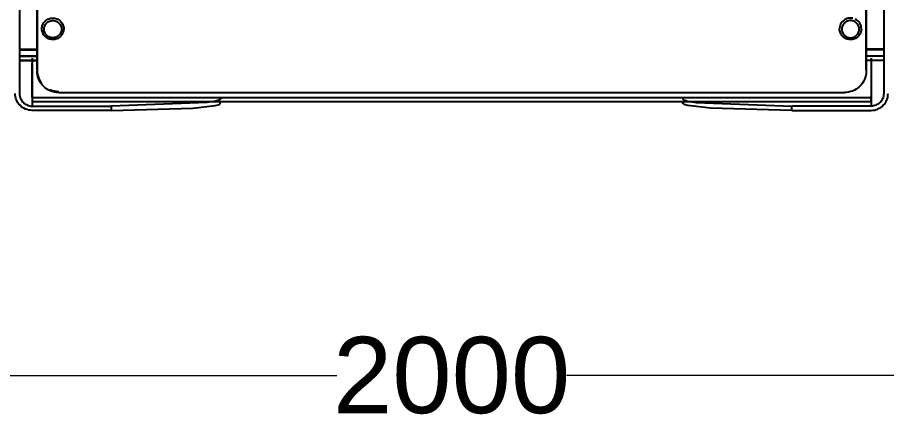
# Model space of a CAD drawing. Header units: millimetres. Extents: x 10366 to 28454, y 24552 to 29702.
# Drawn here: x 22128.8 to 22527.2, y 26729 to 26916.3 of the extents above; entities that cross this region are included whole.
import ezdxf

# ---------------------------------------------------------------- set-up
doc = ezdxf.new("R2010")
doc.units = ezdxf.units.MM
doc.header["$LTSCALE"] = 3
doc.layers.add('DomyÅ›lny', color=7, linetype='Continuous')
doc.styles.get("Standard").update_dxf_attribs({"font": 'arial.ttf'})
doc.dimstyles.new('MATEUSZ', dxfattribs={"dimtxt": 35, "dimasz": 16, "dimexe": 0.18, "dimexo": 0.0625, "dimgap": 0.09, "dimtad": 0, "dimdec": 0, "dimdsep": 46, "dimtxsty": 'Standard', "dimblk": 'DOT', "dimcen": 0.09, "dimse1": 1, "dimse2": 1, "dimadec": 0, "dimazin": 0, "dimtfac": 1, "dimtdec": 0, "dimtofl": 0, "dimtmove": 0, "dimatfit": 3, "dimfxl": 1, "dimtolj": 1, "dimtzin": 0, "dimlwd": 9, "dimlwe": 9, "dimarcsym": 0})

# ---------------------------------------------------------------- blocks, each defined once
blk = doc.blocks.new('_Dot')
at = {"color": 0, "linetype": 'ByBlock', "lineweight": -2}
blk.add_line((-0.5, 0), (-1, 0), dxfattribs=at)
at = {"color": 0, "linetype": 'ByBlock', "const_width": 0.5}
blk.add_lwpolyline([(-0.25, 0, 1), (0.25, 0, 1)], format="xyb", close=True, dxfattribs=at)
blk = doc.blocks.new('*D66')
at = {"color": 0, "lineweight": 9, "transparency": 16777216}
for p, q in [((21343.82, 26752.01), (22275.23, 26752.01)), ((23311.82, 26752.01), (22380.41, 26752.01))]:
    blk.add_line(p, q, dxfattribs=at)
at = {"layer": 'Defpoints', "color": 0, "transparency": 16777216}
for p in [(21327.82, 26881.3), (23327.82, 26881.3), (23327.82, 26752.01)]:
    blk.add_point(p, dxfattribs=at)
at = {"color": 0, "lineweight": 9, "transparency": 16777216, "xscale": 16, "yscale": 16, "zscale": 16, "rotation": 180}
blk.add_blockref('_Dot', (21327.82, 26752.01), dxfattribs=at)
at = {"color": 0, "lineweight": 9, "transparency": 16777216, "xscale": 16, "yscale": 16, "zscale": 16}
blk.add_blockref('_Dot', (23327.82, 26752.01), dxfattribs=at)
at = {"color": 0, "transparency": 16777216, "insert": (22327.82, 26752.01), "char_height": 35, "attachment_point": 5}
blk.add_mtext('\\A1;2000', dxfattribs=at)

msp = doc.modelspace()

# ---------------------------------------------------------------- linework, layer by layer
at = {"layer": 'DomyÅ›lny'}
for p, q in [((22129.82, 27251.81), (22129.82, 26881.3)), ((22525.82, 27251.81), (22525.82, 26881.3)), ((22137.82, 26892.17), (22137.82, 27241.95)), ((22137.82, 27241.45), (22137.82, 26891.66)), ((22517.82, 26892.17), (22517.82, 27241.95)), ((22517.82, 27241.45), (22517.82, 26891.66)), ((22129.82, 26901.66), (22137.82, 26901.66)), ((22129.82, 26901.32), (22137.82, 26901.32)), ((22525.82, 26901.66), (22517.82, 26901.66)), ((22525.82, 26901.32), (22517.82, 26901.32)), ((22129.82, 26898.44), (22137.82, 26898.44)), ((22137.82, 26898.43), (22129.82, 26898.43)), ((22129.82, 26897.49), (22129.82, 26881.3)), ((22129.82, 26896.45), (22137.82, 26896.45)), ((22137.82, 26896.43), (22129.82, 26896.43)), ((22525.82, 26898.44), (22517.82, 26898.44)), ((22525.82, 26898.43), (22517.82, 26898.43)), ((22525.82, 26896.45), (22517.82, 26896.45)), ((22525.82, 26896.43), (22517.82, 26896.43)), ((22520.06, 26896.26), (22520.06, 26875.6)), ((22525.82, 26897.49), (22525.82, 26881.3)), ((22135.58, 26879.48), (22135.58, 26895.45)), ((22135.58, 26895.02), (22135.58, 26875.6)), ((22520.06, 26895.45), (22520.06, 26879.48)), ((22135.58, 26879.94), (22135.58, 26877.61)), ((22147.82, 26881.81), (22507.82, 26881.81)), ((22520.06, 26877.61), (22520.06, 26879.94)), ((22135.58, 26879.48), (22520.06, 26879.48)), ((22520.06, 26877.61), (22135.58, 26877.61)), ((22135.58, 26875.6), (22171.94, 26875.6)), ((22171.91, 26873.61), (22135.58, 26873.61)), ((22171.91, 26873.61), (22171.94, 26875.6)), ((22520.06, 26875.6), (22483.7, 26875.6)), ((22483.74, 26873.61), (22483.7, 26875.6)), ((22483.74, 26873.61), (22520.06, 26873.61))]:
    msp.add_line(p, q, dxfattribs=at)
for points in [[(22140.05, 26911.03, 0), (22140.07, 26911.47, 0), (22140.13, 26911.92, 0), (22140.24, 26912.38, 0), (22140.4, 26912.84, 0), (22140.6, 26913.29, 0), (22140.86, 26913.72, 0), (22141.16, 26914.13, 0), (22141.51, 26914.51, 0), (22141.89, 26914.85, 0), (22142.31, 26915.15, 0), (22142.75, 26915.4, 0), (22143.21, 26915.61, 0), (22143.67, 26915.76, 0), (22144.14, 26915.87, 0), (22144.6, 26915.93, 0), (22145.05, 26915.95, 0), (22145.5, 26915.93, 0), (22145.96, 26915.87, 0), (22146.42, 26915.76, 0), (22146.89, 26915.61, 0), (22147.34, 26915.4, 0), (22147.78, 26915.15, 0), (22148.2, 26914.85, 0), (22148.58, 26914.51, 0), (22148.93, 26914.13, 0), (22149.23, 26913.72, 0), (22149.49, 26913.29, 0), (22149.69, 26912.84, 0), (22149.85, 26912.38, 0), (22149.96, 26911.92, 0), (22150.03, 26911.47, 0), (22150.05, 26911.03, 0)], [(22511.64, 26915.84, 0), (22511.12, 26915.93, 0), (22510.6, 26915.95, 0), (22510.09, 26915.93, 0), (22509.56, 26915.85, 0), (22509.02, 26915.7, 0), (22508.5, 26915.5, 0), (22507.99, 26915.23, 0), (22507.5, 26914.9, 0), (22507.06, 26914.51, 0), (22506.67, 26914.08, 0), (22506.33, 26913.6, 0), (22506.06, 26913.1, 0), (22505.85, 26912.58, 0), (22505.71, 26912.06, 0), (22505.62, 26911.53, 0), (22505.6, 26911.03, 0)], [(22515.6, 26911.03, 0), (22515.55, 26911.67, 0), (22515.42, 26912.32, 0), (22515.19, 26912.98, 0), (22514.85, 26913.61, 0), (22514.42, 26914.2, 0), (22513.9, 26914.72, 0), (22513.32, 26915.16, 0), (22512.68, 26915.51, 0)], [(22150.05, 26911.03, 0), (22150.02, 26910.53, 0), (22149.95, 26910.04, 0), (22149.82, 26909.57, 0), (22149.65, 26909.1, 0), (22149.43, 26908.65, 0), (22149.17, 26908.23, 0), (22148.87, 26907.84, 0), (22148.53, 26907.48, 0), (22148.16, 26907.16, 0), (22147.75, 26906.87, 0), (22147.32, 26906.62, 0), (22146.87, 26906.42, 0), (22146.41, 26906.27, 0), (22145.94, 26906.16, 0), (22145.46, 26906.1, 0), (22144.97, 26906.09, 0), (22144.47, 26906.12, 0), (22143.98, 26906.2, 0), (22143.51, 26906.33, 0), (22143.05, 26906.5, 0), (22142.6, 26906.72, 0), (22142.19, 26906.97, 0), (22141.81, 26907.26, 0), (22141.46, 26907.58, 0), (22141.14, 26907.94, 0), (22140.86, 26908.33, 0), (22140.61, 26908.74, 0), (22140.41, 26909.17, 0), (22140.25, 26909.62, 0), (22140.14, 26910.08, 0), (22140.07, 26910.55, 0), (22140.05, 26911.03, 0)], [(22515.6, 26911.03, 0), (22515.57, 26910.53, 0), (22515.5, 26910.04, 0), (22515.37, 26909.57, 0), (22515.2, 26909.1, 0), (22514.98, 26908.65, 0), (22514.72, 26908.23, 0), (22514.42, 26907.84, 0), (22514.08, 26907.48, 0), (22513.7, 26907.16, 0), (22513.3, 26906.87, 0), (22512.87, 26906.62, 0), (22512.42, 26906.42, 0), (22511.96, 26906.27, 0), (22511.48, 26906.16, 0), (22511.01, 26906.1, 0), (22510.52, 26906.09, 0), (22510.02, 26906.12, 0), (22509.53, 26906.2, 0), (22509.06, 26906.33, 0), (22508.59, 26906.5, 0), (22508.15, 26906.72, 0), (22507.74, 26906.97, 0), (22507.36, 26907.26, 0), (22507.01, 26907.58, 0), (22506.69, 26907.94, 0), (22506.41, 26908.33, 0), (22506.16, 26908.74, 0), (22505.96, 26909.17, 0), (22505.8, 26909.62, 0), (22505.69, 26910.08, 0), (22505.62, 26910.55, 0), (22505.6, 26911.03, 0)], [(22135.58, 26897.57, 0), (22135.58, 26897.55, 0), (22135.58, 26897.44, 0), (22135.58, 26897.02, 0), (22135.58, 26895.45, 0)], [(22520.06, 26897.57, 0), (22520.06, 26897.55, 0), (22520.06, 26897.44, 0), (22520.06, 26897.02, 0), (22520.06, 26895.45, 0)], [(22147.82, 26881.81, 0), (22146.8, 26881.86, 0), (22145.79, 26882.01, 0), (22144.82, 26882.27, 0), (22143.87, 26882.61, 0), (22142.97, 26883.05, 0), (22142.13, 26883.56, 0), (22141.34, 26884.16, 0), (22140.62, 26884.82, 0), (22139.98, 26885.55, 0), (22139.41, 26886.34, 0), (22138.92, 26887.16, 0), (22138.52, 26888.04, 0), (22138.21, 26888.93, 0), (22137.99, 26889.86, 0), (22137.86, 26890.75, 0), (22137.82, 26891.66, 0)], [(22137.85, 26891.49, 0), (22138.05, 26890.09, 0), (22138.45, 26888.74, 0), (22139.03, 26887.47, 0), (22139.78, 26886.31, 0)], [(22517.82, 26891.66, 0), (22517.77, 26890.66, 0), (22517.61, 26889.67, 0), (22517.36, 26888.7, 0), (22517.01, 26887.77, 0), (22516.57, 26886.89, 0), (22516.04, 26886.05, 0), (22515.44, 26885.28, 0), (22514.76, 26884.57, 0), (22514.02, 26883.93, 0), (22513.23, 26883.37, 0), (22512.39, 26882.9, 0), (22511.5, 26882.5, 0), (22510.6, 26882.2, 0), (22509.66, 26881.98, 0), (22508.75, 26881.85, 0), (22507.82, 26881.81, 0)], [(22135.58, 26873.61, 0), (22134.79, 26873.66, 0), (22134.02, 26873.77, 0), (22133.26, 26873.97, 0), (22132.53, 26874.23, 0), (22131.84, 26874.57, 0), (22131.18, 26874.97, 0), (22130.57, 26875.43, 0), (22130.02, 26875.94, 0), (22129.52, 26876.51, 0), (22129.07, 26877.11, 0), (22128.7, 26877.75, 0), (22128.38, 26878.43, 0), (22128.14, 26879.12, 0), (22127.96, 26879.83, 0), (22127.86, 26880.56, 0), (22127.82, 26881.3, 0)], [(22129.82, 26881.3, 0), (22129.85, 26880.73, 0), (22129.94, 26880.14, 0), (22130.09, 26879.59, 0), (22130.29, 26879.05, 0), (22130.54, 26878.54, 0), (22130.84, 26878.06, 0), (22131.19, 26877.61, 0), (22131.57, 26877.2, 0), (22131.99, 26876.84, 0), (22132.45, 26876.51, 0), (22132.93, 26876.24, 0), (22133.43, 26876.01, 0), (22133.96, 26875.83, 0), (22134.48, 26875.7, 0), (22135.02, 26875.62, 0), (22135.58, 26875.6, 0)], [(22143.79, 26883.15, 0), (22144.78, 26882.78, 0), (22145.8, 26882.52, 0), (22146.8, 26882.36, 0), (22147.82, 26882.32, 0)], [(22520.06, 26873.61, 0), (22520.85, 26873.66, 0), (22521.62, 26873.77, 0), (22522.38, 26873.97, 0), (22523.11, 26874.23, 0), (22523.81, 26874.57, 0), (22524.46, 26874.97, 0), (22525.07, 26875.43, 0), (22525.62, 26875.94, 0), (22526.12, 26876.51, 0), (22526.57, 26877.11, 0), (22526.94, 26877.75, 0), (22527.26, 26878.43, 0), (22527.5, 26879.12, 0), (22527.68, 26879.83, 0), (22527.78, 26880.56, 0), (22527.82, 26881.3, 0)], [(22525.82, 26881.3, 0), (22525.79, 26880.73, 0), (22525.7, 26880.14, 0), (22525.56, 26879.59, 0), (22525.35, 26879.05, 0), (22525.1, 26878.54, 0), (22524.8, 26878.06, 0), (22524.45, 26877.61, 0), (22524.07, 26877.2, 0), (22523.65, 26876.84, 0), (22523.19, 26876.51, 0), (22522.71, 26876.24, 0), (22522.21, 26876.01, 0), (22521.69, 26875.83, 0), (22521.16, 26875.7, 0), (22520.62, 26875.62, 0), (22520.06, 26875.6, 0)], [(22135.58, 26879.48, 0), (22135.58, 26878.09, 0), (22135.58, 26877.71, 0), (22135.58, 26877.63, 0), (22135.58, 26877.61, 0), (22135.58, 26877.61, 0), (22135.58, 26877.61, 0), (22135.58, 26877.61, 0), (22135.58, 26877.61, 0), (22135.58, 26877.61, 0), (22135.58, 26877.61, 0), (22135.58, 26877.61, 0), (22135.58, 26877.61, 0), (22135.58, 26877.61, 0), (22135.58, 26877.61, 0), (22135.58, 26877.61, 0), (22135.58, 26877.61, 0), (22135.58, 26877.61, 0), (22135.58, 26877.61, 0), (22135.58, 26877.61, 0), (22135.58, 26877.61, 0), (22135.58, 26877.61, 0), (22135.58, 26877.61, 0)], [(22171.91, 26873.61, 0), (22209.19, 26874.7, 0), (22219.52, 26875.89, 0), (22220.82, 26876.22, 0), (22221.27, 26876.38, 0), (22221.44, 26876.47, 0), (22221.59, 26876.55, 0), (22221.69, 26876.63, 0), (22221.73, 26876.68, 0), (22221.77, 26876.72, 0), (22221.79, 26876.76, 0), (22221.8, 26876.78, 0), (22221.81, 26876.8, 0), (22221.81, 26876.82, 0), (22221.81, 26876.85, 0), (22221.81, 26876.87, 0), (22221.81, 26876.89, 0), (22221.81, 26876.91, 0), (22221.8, 26876.93, 0), (22221.78, 26876.97, 0), (22221.76, 26877.01, 0), (22221.72, 26877.06, 0), (22221.68, 26877.1, 0), (22221.63, 26877.14, 0), (22221.5, 26877.23, 0)], [(22221.53, 26879.21, 0), (22221.66, 26879.12, 0), (22221.72, 26879.08, 0), (22221.76, 26879.04, 0), (22221.8, 26878.99, 0), (22221.82, 26878.95, 0), (22221.84, 26878.91, 0), (22221.84, 26878.89, 0), (22221.85, 26878.86, 0), (22221.85, 26878.84, 0), (22221.85, 26878.82, 0), (22221.85, 26878.8, 0), (22221.84, 26878.78, 0), (22221.83, 26878.75, 0), (22221.81, 26878.71, 0), (22221.78, 26878.67, 0), (22221.74, 26878.63, 0), (22221.69, 26878.58, 0), (22221.57, 26878.5, 0), (22221.41, 26878.41, 0), (22221, 26878.24, 0), (22219.76, 26877.91, 0), (22215.75, 26877.29, 0), (22171.94, 26875.6, 0)], [(22434.11, 26879.21, 0), (22433.98, 26879.12, 0), (22433.92, 26879.08, 0), (22433.88, 26879.04, 0), (22433.85, 26878.99, 0), (22433.82, 26878.95, 0), (22433.8, 26878.91, 0), (22433.8, 26878.89, 0), (22433.79, 26878.86, 0), (22433.79, 26878.84, 0), (22433.79, 26878.82, 0), (22433.8, 26878.8, 0), (22433.8, 26878.78, 0), (22433.81, 26878.75, 0), (22433.83, 26878.71, 0), (22433.86, 26878.67, 0), (22433.9, 26878.63, 0), (22433.95, 26878.58, 0), (22434.07, 26878.5, 0), (22434.23, 26878.41, 0), (22434.65, 26878.24, 0), (22435.88, 26877.91, 0), (22439.89, 26877.29, 0), (22483.7, 26875.6, 0)], [(22483.74, 26873.61, 0), (22446.45, 26874.7, 0), (22436.12, 26875.89, 0), (22434.82, 26876.22, 0), (22434.37, 26876.38, 0), (22434.2, 26876.47, 0), (22434.06, 26876.55, 0), (22433.95, 26876.63, 0), (22433.91, 26876.68, 0), (22433.87, 26876.72, 0), (22433.85, 26876.76, 0), (22433.84, 26876.78, 0), (22433.83, 26876.8, 0), (22433.83, 26876.82, 0), (22433.83, 26876.85, 0), (22433.83, 26876.87, 0), (22433.83, 26876.89, 0), (22433.83, 26876.91, 0), (22433.84, 26876.93, 0), (22433.86, 26876.97, 0), (22433.88, 26877.01, 0), (22433.92, 26877.06, 0), (22433.96, 26877.1, 0), (22434.01, 26877.14, 0), (22434.14, 26877.23, 0)], [(22520.06, 26879.48, 0), (22520.06, 26878.09, 0), (22520.06, 26877.71, 0), (22520.06, 26877.63, 0), (22520.06, 26877.61, 0), (22520.06, 26877.61, 0), (22520.06, 26877.61, 0), (22520.06, 26877.61, 0), (22520.06, 26877.61, 0), (22520.06, 26877.61, 0), (22520.06, 26877.61, 0), (22520.06, 26877.61, 0), (22520.06, 26877.61, 0), (22520.06, 26877.61, 0), (22520.06, 26877.61, 0), (22520.06, 26877.61, 0), (22520.06, 26877.61, 0), (22520.06, 26877.61, 0), (22520.06, 26877.61, 0), (22520.06, 26877.61, 0), (22520.06, 26877.61, 0), (22520.06, 26877.61, 0), (22520.06, 26877.61, 0)]]:
    msp.add_polyline3d(points, dxfattribs=at)
for points in [[(22141.05, 26910.86, 0), (22141.06, 26911.21, 0), (22141.11, 26911.57, 0), (22141.2, 26911.94, 0), (22141.33, 26912.31, 0), (22141.49, 26912.67, 0), (22141.7, 26913.01, 0), (22141.94, 26913.34, 0), (22142.22, 26913.64, 0), (22142.52, 26913.92, 0), (22142.86, 26914.16, 0), (22143.21, 26914.36, 0), (22143.57, 26914.52, 0), (22143.95, 26914.65, 0), (22144.32, 26914.73, 0), (22144.69, 26914.78, 0), (22145.05, 26914.8, 0), (22145.41, 26914.78, 0), (22145.77, 26914.73, 0), (22146.15, 26914.65, 0), (22146.52, 26914.52, 0), (22146.88, 26914.36, 0), (22147.23, 26914.16, 0), (22147.57, 26913.92, 0), (22147.87, 26913.64, 0), (22148.15, 26913.34, 0), (22148.39, 26913.01, 0), (22148.6, 26912.67, 0), (22148.76, 26912.31, 0), (22148.89, 26911.94, 0), (22148.98, 26911.57, 0), (22149.03, 26911.21, 0), (22149.05, 26910.86, 0), (22149.03, 26910.5, 0), (22148.98, 26910.14, 0), (22148.89, 26909.77, 0), (22148.76, 26909.41, 0), (22148.6, 26909.05, 0), (22148.39, 26908.7, 0), (22148.15, 26908.37, 0), (22147.87, 26908.07, 0), (22147.57, 26907.8, 0), (22147.23, 26907.56, 0), (22146.88, 26907.36, 0), (22146.52, 26907.19, 0), (22146.15, 26907.07, 0), (22145.77, 26906.98, 0), (22145.41, 26906.93, 0), (22145.05, 26906.92, 0), (22144.69, 26906.93, 0), (22144.32, 26906.98, 0), (22143.95, 26907.07, 0), (22143.57, 26907.19, 0), (22143.21, 26907.36, 0), (22142.86, 26907.56, 0), (22142.52, 26907.8, 0), (22142.22, 26908.07, 0), (22141.94, 26908.37, 0), (22141.7, 26908.7, 0), (22141.49, 26909.05, 0), (22141.33, 26909.41, 0), (22141.2, 26909.77, 0), (22141.11, 26910.14, 0), (22141.06, 26910.5, 0)], [(22514.6, 26910.86, 0), (22514.58, 26911.21, 0), (22514.53, 26911.57, 0), (22514.44, 26911.94, 0), (22514.31, 26912.31, 0), (22514.15, 26912.67, 0), (22513.94, 26913.01, 0), (22513.7, 26913.34, 0), (22513.42, 26913.64, 0), (22513.12, 26913.92, 0), (22512.78, 26914.16, 0), (22512.43, 26914.36, 0), (22512.07, 26914.52, 0), (22511.7, 26914.65, 0), (22511.32, 26914.73, 0), (22510.95, 26914.78, 0), (22510.6, 26914.8, 0), (22510.24, 26914.78, 0), (22509.87, 26914.73, 0), (22509.49, 26914.65, 0), (22509.12, 26914.52, 0), (22508.76, 26914.36, 0), (22508.41, 26914.16, 0), (22508.07, 26913.92, 0), (22507.77, 26913.64, 0), (22507.49, 26913.34, 0), (22507.25, 26913.01, 0), (22507.04, 26912.67, 0), (22506.88, 26912.31, 0), (22506.75, 26911.94, 0), (22506.66, 26911.57, 0), (22506.61, 26911.21, 0), (22506.6, 26910.86, 0), (22506.61, 26910.5, 0), (22506.66, 26910.14, 0), (22506.75, 26909.77, 0), (22506.88, 26909.41, 0), (22507.04, 26909.05, 0), (22507.25, 26908.7, 0), (22507.49, 26908.37, 0), (22507.77, 26908.07, 0), (22508.07, 26907.8, 0), (22508.41, 26907.56, 0), (22508.76, 26907.36, 0), (22509.12, 26907.19, 0), (22509.49, 26907.07, 0), (22509.87, 26906.98, 0), (22510.24, 26906.93, 0), (22510.6, 26906.92, 0), (22510.95, 26906.93, 0), (22511.32, 26906.98, 0), (22511.7, 26907.07, 0), (22512.07, 26907.19, 0), (22512.43, 26907.36, 0), (22512.78, 26907.56, 0), (22513.12, 26907.8, 0), (22513.42, 26908.07, 0), (22513.7, 26908.37, 0), (22513.94, 26908.7, 0), (22514.15, 26909.05, 0), (22514.31, 26909.41, 0), (22514.44, 26909.77, 0), (22514.53, 26910.14, 0), (22514.58, 26910.5, 0)]]:
    msp.add_polyline3d(points, close=True, dxfattribs=at)

# ---------------------------------------------------------------- dimensions: what is measured, and where the dimension line sits
dim = msp.add_linear_dim(base=(23327.82, 26752.01), p1=(21327.82, 26881.3), p2=(23327.82, 26881.3), dimstyle='MATEUSZ')
dim.commit()
dim.dimension.update_dxf_attribs({"geometry": '*D66', "text_midpoint": (22327.82, 26752.01)})

doc.saveas('drawing.dxf')
